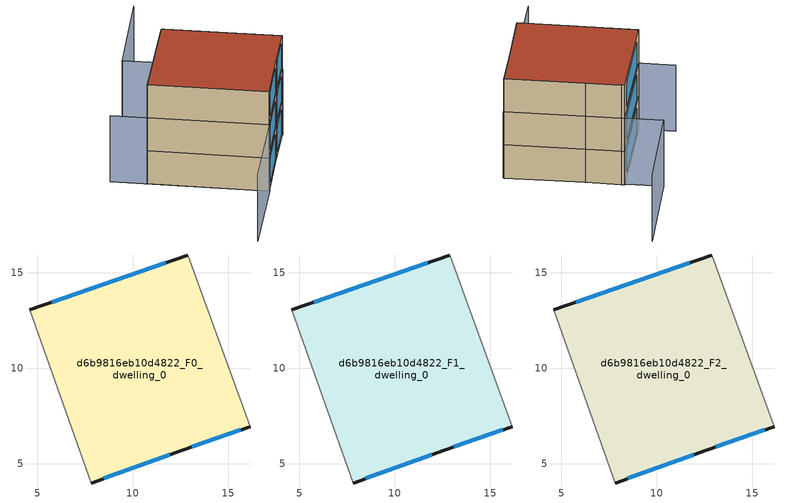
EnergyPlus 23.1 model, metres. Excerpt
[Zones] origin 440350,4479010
d6b9816eb10d4822_F0_dwelling_0
 floor ground (EU_floor_Construction): 12.98,15.64 13.94,12.97 16.13,6.95 12.59,5.71 7.82,4 4.61,13.05 12.88,15.92 z0
 wall outside (EU_wall_Construction): 7.82,4 12.59,5.71 16.13,6.95 / 12.88,15.92 4.61,13.05 z0:3
 wall adiabatic (EU_wall_Construction): 16.13,6.95 13.94,12.97 12.98,15.64 12.88,15.92 / 4.61,13.05 7.82,4 z0:3
 window (EU_Window_Construction): 13.08,5.88 15.64,6.78 / 8.49,4.23 11.93,5.47 / 11.73,15.52 5.76,13.45 z0.42:2.58
d6b9816eb10d4822_F1_dwelling_0
 floor to d6b9816eb10d4822_F0_dwelling_0 (EU_floor_Construction): 12.98,15.64 13.94,12.97 16.13,6.95 12.59,5.71 7.82,4 4.61,13.05 12.88,15.92 z3
 wall outside (EU_wall_Construction): 7.82,4 12.59,5.71 16.13,6.95 / 12.88,15.92 4.61,13.05 z3:6
 wall adiabatic (EU_wall_Construction): 16.13,6.95 13.94,12.97 12.98,15.64 12.88,15.92 / 4.61,13.05 7.82,4 z3:6
 window (EU_Window_Construction): 13.08,5.88 15.64,6.78 / 8.49,4.23 11.93,5.47 / 11.73,15.52 5.76,13.45 z3.42:5.58
d6b9816eb10d4822_F2_dwelling_0
 floor to d6b9816eb10d4822_F1_dwelling_0 (EU_floor_Construction): 12.98,15.64 13.94,12.97 16.13,6.95 12.59,5.71 7.82,4 4.61,13.05 12.88,15.92 z6
 wall outside (EU_wall_Construction): 7.82,4 12.59,5.71 16.13,6.95 / 12.88,15.92 4.61,13.05 z6:9
 wall adiabatic (EU_wall_Construction): 16.13,6.95 13.94,12.97 12.98,15.64 12.88,15.92 / 4.61,13.05 7.82,4 z6:9
 window (EU_Window_Construction): 13.08,5.88 15.64,6.78 / 8.49,4.23 11.93,5.47 / 11.73,15.52 5.76,13.45 z6.42:8.58
 roof outside (EU_roof_Construction): 16.13,6.95 13.94,12.97 12.98,15.64 12.88,15.92 4.61,13.05 7.82,4 12.59,5.71 z9
shading: 3.62,15.83 7.85,3.96 / 7.85,3.96 0.43,1.32 / 16.15,6.89 11.77,18.77 / 11.77,18.77 19.83,21.74 z0:6
[Building]
EU S2 Campaign: North Axis=0; Terrain=City; Solar Distribution=FullExterior
[Site:Location]
Madrid: Latitude=40.5; Longitude=-3.5; Time Zone=1; Elevation=609
[SizingPeriod:WeatherFileDays]
AnnualSizingPeriod: Begin Month=1; Begin Day of Month=1; End Month=12; End Day of Month=31; Day of Week for Start Day=Monday; Use Weather File Daylight Saving Period=No; Use Weather File Rain and Snow Indicators=No
[MATERIAL]
EU_InternalMass_Material: Roughness=MediumRough; Thickness=0.1; Conductivity=1; Density=1800; Specific Heat=900; Thermal Absorptance=0.9; Solar Absorptance=0.7; Visible Absorptance=0.7
[MATERIAL:NOMASS] Roughness=MediumRough; Thermal Absorptance=0.9; Solar Absorptance=0.7; Visible Absorptance=0.7
Name | Thermal Resistance
EU_wall_NoMass | 1.60022
EU_roof_NoMass | 1.57597
EU_floor_NoMass | 0.470652
[WINDOWMATERIAL:SIMPLEGLAZINGSYSTEM]
EU_Window_SimpleGlazing: UFactor=3.28802; Solar Heat Gain Coefficient=0.85; Visible Transmittance=0.85
[CONSTRUCTION]
EU_wall_Construction: EU_wall_NoMass
EU_roof_Construction: EU_roof_NoMass
EU_floor_Construction: EU_floor_NoMass
EU_InternalMass_Construction: EU_InternalMass_Material
EU_Window_Construction: EU_Window_SimpleGlazing
[ZONE] Type=1; Multiplier=1; Ceiling Height=autocalculate; Floor Area=autocalculate; Part of Total Floor Area=Yes
Name | Volume
d6b9816eb10d4822_F0_dwelling_0 | 251.909
d6b9816eb10d4822_F1_dwelling_0; d6b9816eb10d4822_F2_dwelling_0 | 251.91
[INTERNALMASS] Construction=EU_InternalMass_Construction; Surface Area=83.9698
Name | Zone or ZoneList
d6b9816eb10d4822_F0_dwelling_0_EU_InternalMass | d6b9816eb10d4822_F0_dwelling_0
d6b9816eb10d4822_F1_dwelling_0_EU_InternalMass | d6b9816eb10d4822_F1_dwelling_0
d6b9816eb10d4822_F2_dwelling_0_EU_InternalMass | d6b9816eb10d4822_F2_dwelling_0
[OTHEREQUIPMENT] Fuel Type=Electricity; Design Level Calculation Method=Watts/Area; Power per Zone Floor Area=1; Fraction Latent=0; Fraction Radiant=0; Fraction Lost=0; Carbon Dioxide Generation Rate=0; EndUse Subcategory=EU_Step8_InternalGains
Name | Zone or ZoneList or Space or SpaceList | Schedule
EU_Step8_InternalGain_d6b9816eb10d4822_F0_dwelling_0_f000 | d6b9816eb10d4822_F0_dwelling_0 | EU_Step8_GainSchedule_d6b9816eb10d4822_F0_dwelling_0_f000
EU_Step8_InternalGain_d6b9816eb10d4822_F1_dwelling_0_f000 | d6b9816eb10d4822_F1_dwelling_0 | EU_Step8_GainSchedule_d6b9816eb10d4822_F1_dwelling_0_f000
EU_Step8_InternalGain_d6b9816eb10d4822_F2_dwelling_0_f000 | d6b9816eb10d4822_F2_dwelling_0 | EU_Step8_GainSchedule_d6b9816eb10d4822_F2_dwelling_0_f000
[ZONEVENTILATION:DESIGNFLOWRATE] Schedule=EU_AlwaysOn; Design Flow Rate Calculation Method=AirChanges/Hour; Air Changes per Hour=0.480704; Ventilation Type=Natural; Fan Pressure Rise=0; Fan Total Efficiency=1; Constant Term Coefficient=1; Temperature Term Coefficient=0; Velocity Term Coefficient=0; Velocity Squared Term Coefficient=0; Minimum Indoor Temperature=-100; Maximum Indoor Temperature=100; Delta Temperature=-100; Minimum Outdoor Temperature=-100; Maximum Outdoor Temperature=100; Maximum Wind Speed=40
Name | Zone or ZoneList or Space or SpaceList
EU_ConstantAir_d6b9816eb10d4822_F0_dwelling_0 | d6b9816eb10d4822_F0_dwelling_0
EU_ConstantAir_d6b9816eb10d4822_F1_dwelling_0 | d6b9816eb10d4822_F1_dwelling_0
EU_ConstantAir_d6b9816eb10d4822_F2_dwelling_0 | d6b9816eb10d4822_F2_dwelling_0
[HVACTEMPLATE:THERMOSTAT] Constant Heating Setpoint=20; Constant Cooling Setpoint=50
EU_HeatOnly_d6b9816eb10d4822_F0_dwelling_0; EU_HeatOnly_d6b9816eb10d4822_F1_dwelling_0; EU_HeatOnly_d6b9816eb10d4822_F2_dwelling_0
[HVACTEMPLATE:ZONE:IDEALLOADSAIRSYSTEM] System Availability Schedule=EU_AlwaysOn; Maximum Heating Supply Air Temperature=50; Minimum Cooling Supply Air Temperature=13; Maximum Heating Supply Air Humidity Ratio=0.0156; Minimum Cooling Supply Air Humidity Ratio=0.0077; Heating Limit=NoLimit; Cooling Limit=NoLimit; Heating Availability Schedule=EU_AlwaysOn; Cooling Availability Schedule=EU_CoolingOff; Dehumidification Control Type=ConstantSensibleHeatRatio; Cooling Sensible Heat Ratio=0.7; Dehumidification Setpoint=60; Humidification Control Type=None; Humidification Setpoint=30; Outdoor Air Method=None; Outdoor Air Flow Rate per Person=0.00944; Outdoor Air Flow Rate per Zone Floor Area=0; Outdoor Air Flow Rate per Zone=0; Demand Controlled Ventilation Type=None; Outdoor Air Economizer Type=NoEconomizer; Heat Recovery Type=None; Sensible Heat Recovery Effectiveness=0.7; Latent Heat Recovery Effectiveness=0.65
Name | Template Thermostat
d6b9816eb10d4822_F0_dwelling_0 | EU_HeatOnly_d6b9816eb10d4822_F0_dwelling_0
d6b9816eb10d4822_F1_dwelling_0 | EU_HeatOnly_d6b9816eb10d4822_F1_dwelling_0
d6b9816eb10d4822_F2_dwelling_0 | EU_HeatOnly_d6b9816eb10d4822_F2_dwelling_0
[SIZING:ZONE] Zone Cooling Design Supply Air Temperature Input Method=SupplyAirTemperature; Zone Cooling Design Supply Air Temperature=13; Zone Heating Design Supply Air Temperature Input Method=SupplyAirTemperature; Zone Heating Design Supply Air Temperature=50; Zone Cooling Design Supply Air Humidity Ratio=0.008; Zone Heating Design Supply Air Humidity Ratio=0.008; Cooling Design Air Flow Method=DesignDay; Cooling Design Air Flow Rate=0; Cooling Minimum Air Flow per Zone Floor Area=0.000762; Cooling Minimum Air Flow=0; Cooling Minimum Air Flow Fraction=0.2; Heating Design Air Flow Method=DesignDay; Heating Design Air Flow Rate=0; Heating Maximum Air Flow per Zone Floor Area=0.002032; Heating Maximum Air Flow=0.141576; Heating Maximum Air Flow Fraction=0.3; Account for Dedicated Outdoor Air System=No; Dedicated Outdoor Air System Control Strategy=NeutralSupplyAir; Dedicated Outdoor Air Low Setpoint Temperature for Design=autosize; Dedicated Outdoor Air High Setpoint Temperature for Design=autosize; Zone Load Sizing Method=Sensible Load Only No Latent Load; Zone Latent Cooling Design Supply Air Humidity Ratio Input Method=HumidityRatioDifference; Zone Cooling Design Supply Air Humidity Ratio Difference=0.005; Zone Latent Heating Design Supply Air Humidity Ratio Input Method=HumidityRatioDifference; Zone Humidification Design Supply Air Humidity Ratio Difference=0.005
d6b9816eb10d4822_F0_dwelling_0; d6b9816eb10d4822_F1_dwelling_0; d6b9816eb10d4822_F2_dwelling_0
[SCHEDULE:CONSTANT]
Name | Hourly Value
EU_AlwaysOn | 1
EU_CoolingOff | 0
[SCHEDULE:FILE] Column Number=1; Rows to Skip at Top=0; Number of Hours of Data=8760; Column Separator=Comma; Interpolate to Timestep=No; Minutes per Item=60; Adjust Schedule for Daylight Savings=Yes
Name | File
EU_Step8_GainSchedule_d6b9816eb10d4822_F0_dwelling_0_f000 | ../../schedules/d6b9816eb10d4822/d6b9816eb10d4822_F0_dwelling_0_f000_gain.csv
EU_Step8_GainSchedule_d6b9816eb10d4822_F1_dwelling_0_f000 | ../../schedules/d6b9816eb10d4822/d6b9816eb10d4822_F1_dwelling_0_f000_gain.csv
EU_Step8_GainSchedule_d6b9816eb10d4822_F2_dwelling_0_f000 | ../../schedules/d6b9816eb10d4822/d6b9816eb10d4822_F2_dwelling_0_f000_gain.csv
